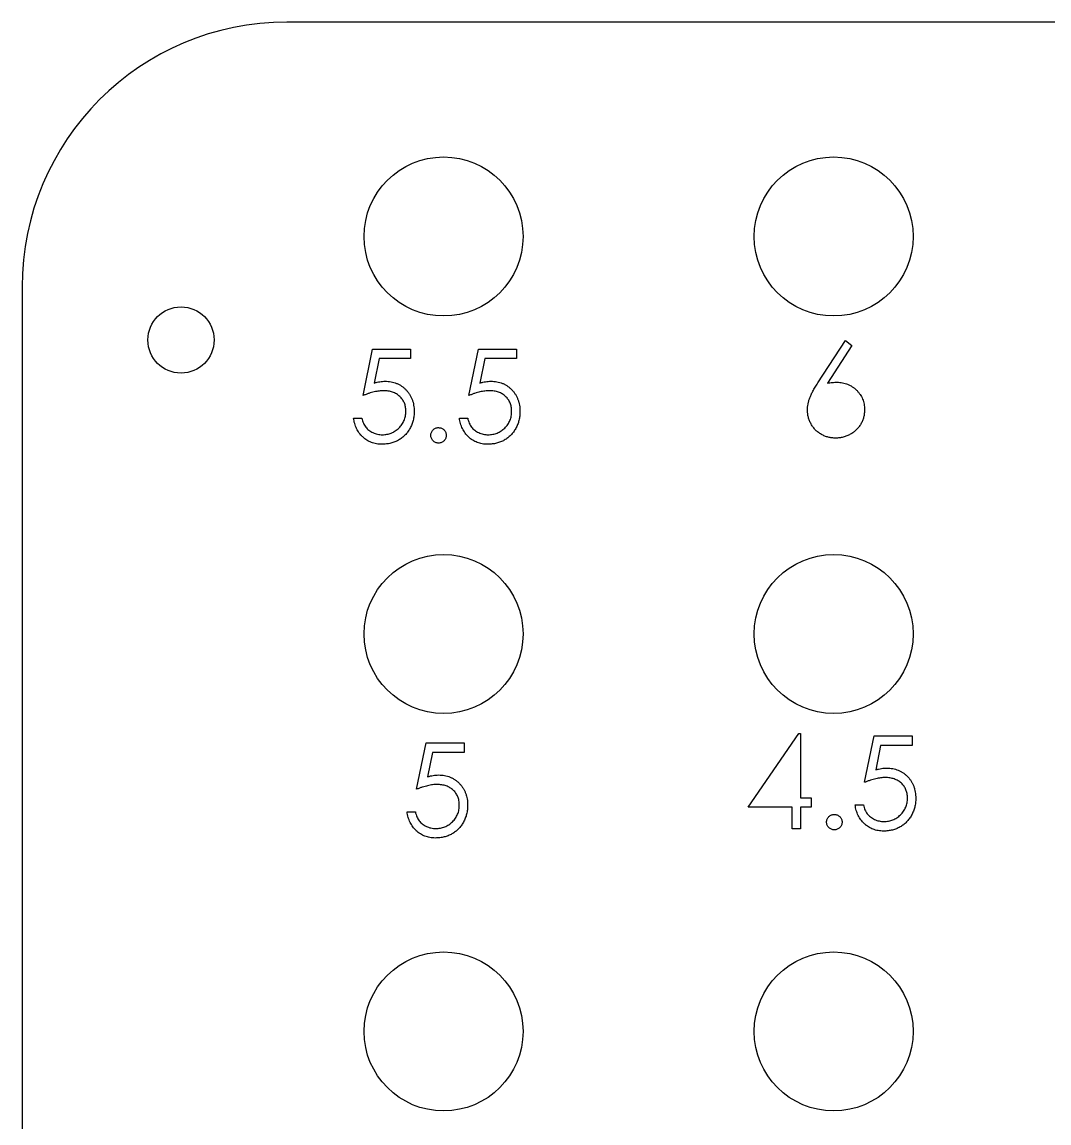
# Model space of a CAD drawing. Header units: millimetres. Extents: x -102 to 51, y -50 to 38.
# Drawn here: x -102.08 to -63.32, y -3.46 to 38.09 of the extents above; entities that cross this region are included whole.
import ezdxf

# ---------------------------------------------------------------- set-up
doc = ezdxf.new("R2010")
doc.units = ezdxf.units.MM

msp = doc.modelspace()

# ---------------------------------------------------------------- linework, layer by layer
at = {"color": 7, "linetype": 'Continuous', "lineweight": 25}
for p, q in [((41.371, 38.093), (-92.077, 38.093)), ((-102.077, 28.093), (-102.077, -40.133)), ((-72.043, 24.473), (-70.998, 26.07)), ((-70.756, 25.88), (-71.681, 24.466)), ((-70.998, 26.07), (-70.756, 25.88)), ((-89.207, 23.998), (-88.848, 25.748)), ((-88.848, 25.748), (-87.412, 25.748)), ((-88.602, 25.389), (-88.791, 24.469)), ((-87.412, 25.389), (-88.602, 25.389)), ((-87.412, 25.748), (-87.412, 25.389)), ((-85.213, 23.998), (-84.854, 25.748)), ((-84.854, 25.748), (-83.418, 25.748)), ((-84.609, 25.389), (-84.797, 24.469)), ((-83.418, 25.389), (-84.609, 25.389)), ((-83.418, 25.748), (-83.418, 25.389)), ((-89.566, 23.146), (-89.251, 23.146)), ((-85.572, 23.146), (-85.258, 23.146)), ((-74.673, 8.459), (-72.763, 11.241)), ((-72.763, 11.241), (-72.699, 11.241)), ((-72.699, 11.241), (-72.699, 8.818)), ((-87.188, 9.139), (-86.829, 10.889)), ((-86.829, 10.889), (-85.393, 10.889)), ((-85.393, 10.889), (-85.393, 10.53)), ((-70.276, 9.401), (-69.917, 11.151)), ((-69.917, 11.151), (-68.481, 11.151)), ((-68.481, 11.151), (-68.481, 10.792)), ((-86.584, 10.53), (-86.773, 9.609)), ((-85.393, 10.53), (-86.584, 10.53)), ((-69.672, 10.792), (-69.86, 9.872)), ((-68.481, 10.792), (-69.672, 10.792)), ((-72.699, 8.818), (-72.295, 8.818)), ((-72.295, 8.818), (-72.295, 8.459)), ((-73.013, 8.459), (-74.673, 8.459)), ((-73.013, 7.651), (-73.013, 8.459)), ((-72.295, 8.459), (-72.699, 8.459)), ((-72.699, 8.459), (-72.699, 7.651)), ((-70.635, 8.549), (-70.321, 8.549)), ((-87.547, 8.286), (-87.233, 8.286)), ((-72.699, 7.651), (-73.013, 7.651))]:
    msp.add_line(p, q, dxfattribs=at)
for centre, radius in [((-86.168, 30), 3), ((-71.446, 30), 3), ((-96.077, 26.093), 1.25), ((-86.168, 15), 3), ((-71.446, 15), 3), ((-86.168, 0), 3), ((-71.446, 0), 3)]:
    msp.add_circle(centre, radius, dxfattribs=at)
msp.add_arc((-92.077, 28.093), 10, 90, 180, dxfattribs=at)
for points, knots in [([(-88.791, 24.469), (-88.754, 24.479), (-88.682, 24.499), (-88.576, 24.521), (-88.475, 24.534), (-88.41, 24.536), (-88.379, 24.537)], [0, 0, 0, 0, 0.275068, 0.532901, 0.773973, 1, 1, 1, 1]), ([(-88.379, 24.537), (-88.34, 24.536), (-88.263, 24.534), (-88.15, 24.518), (-88.043, 24.493), (-87.941, 24.458), (-87.844, 24.413), (-87.753, 24.357), (-87.667, 24.291), (-87.587, 24.216), (-87.515, 24.133), (-87.451, 24.044), (-87.397, 23.949), (-87.353, 23.849), (-87.318, 23.743), (-87.295, 23.63), (-87.28, 23.513), (-87.278, 23.433), (-87.277, 23.392)], [0, 0, 0, 0, 0.065808, 0.129394, 0.190894, 0.251281, 0.310815, 0.370371, 0.430768, 0.492881, 0.555104, 0.616067, 0.677256, 0.73826, 0.800762, 0.864778, 0.931045, 1, 1, 1, 1]), ([(-84.797, 24.469), (-84.76, 24.479), (-84.688, 24.499), (-84.582, 24.521), (-84.482, 24.534), (-84.417, 24.536), (-84.385, 24.537)], [0, 0, 0, 0, 0.275068, 0.532901, 0.773973, 1, 1, 1, 1]), ([(-84.385, 24.537), (-84.346, 24.536), (-84.269, 24.534), (-84.157, 24.518), (-84.049, 24.493), (-83.947, 24.458), (-83.85, 24.413), (-83.76, 24.357), (-83.673, 24.291), (-83.594, 24.216), (-83.521, 24.133), (-83.457, 24.044), (-83.403, 23.949), (-83.36, 23.849), (-83.325, 23.743), (-83.302, 23.63), (-83.286, 23.513), (-83.284, 23.433), (-83.284, 23.392)], [0, 0, 0, 0, 0.065808, 0.129394, 0.190894, 0.251281, 0.310815, 0.370371, 0.430768, 0.492881, 0.555104, 0.616067, 0.677256, 0.73826, 0.800762, 0.864778, 0.931045, 1, 1, 1, 1]), ([(-88.435, 24.178), (-88.463, 24.177), (-88.519, 24.176), (-88.604, 24.167), (-88.695, 24.153), (-88.789, 24.133), (-88.888, 24.108), (-88.99, 24.077), (-89.097, 24.04), (-89.17, 24.012), (-89.207, 23.998)], [0, 0, 0, 0, 0.102203, 0.2110233, 0.3250997, 0.4465021, 0.5737877, 0.7089007, 0.8503579, 1, 1, 1, 1]), ([(-87.591, 23.405), (-87.592, 23.433), (-87.593, 23.488), (-87.604, 23.568), (-87.622, 23.645), (-87.647, 23.717), (-87.68, 23.785), (-87.719, 23.849), (-87.767, 23.909), (-87.821, 23.964), (-87.88, 24.015), (-87.945, 24.058), (-88.016, 24.095), (-88.09, 24.126), (-88.17, 24.149), (-88.254, 24.166), (-88.343, 24.176), (-88.404, 24.177), (-88.435, 24.178)], [0, 0, 0, 0, 0.065351, 0.127916, 0.18836, 0.247216, 0.30563, 0.36377, 0.422661, 0.482687, 0.5433, 0.604118, 0.664965, 0.727413, 0.791468, 0.858055, 0.927037, 1, 1, 1, 1]), ([(-84.442, 24.178), (-84.469, 24.177), (-84.525, 24.176), (-84.611, 24.167), (-84.701, 24.153), (-84.795, 24.133), (-84.894, 24.108), (-84.997, 24.077), (-85.104, 24.04), (-85.176, 24.012), (-85.213, 23.998)], [0, 0, 0, 0, 0.102203, 0.2110233, 0.3250997, 0.4465021, 0.5737877, 0.7089007, 0.8503579, 1, 1, 1, 1]), ([(-83.598, 23.405), (-83.598, 23.433), (-83.6, 23.488), (-83.61, 23.568), (-83.628, 23.645), (-83.654, 23.717), (-83.686, 23.785), (-83.726, 23.849), (-83.773, 23.909), (-83.827, 23.964), (-83.886, 24.015), (-83.952, 24.058), (-84.022, 24.095), (-84.096, 24.126), (-84.176, 24.149), (-84.26, 24.166), (-84.349, 24.176), (-84.41, 24.177), (-84.442, 24.178)], [0, 0, 0, 0, 0.065351, 0.127916, 0.18836, 0.247216, 0.30563, 0.36377, 0.422661, 0.482687, 0.5433, 0.604118, 0.664965, 0.727413, 0.791468, 0.858055, 0.927037, 1, 1, 1, 1]), ([(-72.434, 23.456), (-72.433, 23.492), (-72.431, 23.566), (-72.414, 23.677), (-72.387, 23.791), (-72.356, 23.888), (-72.324, 23.967), (-72.298, 24.031), (-72.265, 24.097), (-72.229, 24.167), (-72.188, 24.239), (-72.144, 24.314), (-72.095, 24.393), (-72.061, 24.445), (-72.043, 24.473)], [0, 0, 0, 0, 0.097818, 0.199726, 0.305276, 0.415811, 0.474472, 0.537274, 0.603657, 0.674299, 0.749834, 0.828598, 0.912378, 1, 1, 1, 1]), ([(-71.681, 24.466), (-71.62, 24.475), (-71.5, 24.494), (-71.378, 24.498), (-71.319, 24.499)], [0, 0, 0, 0, 0.5126593, 1, 1, 1, 1]), ([(-71.319, 24.499), (-71.283, 24.498), (-71.213, 24.496), (-71.11, 24.482), (-71.012, 24.459), (-70.917, 24.426), (-70.827, 24.383), (-70.74, 24.332), (-70.659, 24.27), (-70.581, 24.201), (-70.511, 24.124), (-70.449, 24.043), (-70.397, 23.957), (-70.354, 23.866), (-70.321, 23.771), (-70.297, 23.672), (-70.283, 23.568), (-70.281, 23.498), (-70.28, 23.462)], [0, 0, 0, 0, 0.065231, 0.128405, 0.190067, 0.250943, 0.311546, 0.372863, 0.435024, 0.499072, 0.563091, 0.62551, 0.68668, 0.747283, 0.808563, 0.870742, 0.934341, 1, 1, 1, 1]), ([(-87.277, 23.392), (-87.278, 23.363), (-87.279, 23.307), (-87.286, 23.222), (-87.299, 23.14), (-87.316, 23.059), (-87.339, 22.981), (-87.366, 22.904), (-87.399, 22.829), (-87.436, 22.756), (-87.477, 22.685), (-87.523, 22.62), (-87.571, 22.558), (-87.623, 22.5), (-87.68, 22.447), (-87.739, 22.398), (-87.802, 22.352), (-87.869, 22.312), (-87.938, 22.275), (-88.01, 22.245), (-88.085, 22.218), (-88.162, 22.196), (-88.242, 22.179), (-88.325, 22.168), (-88.411, 22.159), (-88.469, 22.159), (-88.498, 22.158)], [0, 0, 0, 0, 0.044014, 0.087434, 0.130118, 0.172554, 0.214555, 0.256298, 0.298438, 0.340849, 0.382715, 0.423924, 0.464246, 0.504074, 0.543862, 0.583567, 0.623094, 0.663229, 0.703551, 0.743938, 0.784541, 0.82575, 0.867757, 0.910745, 0.954914, 1, 1, 1, 1]), ([(-88.48, 22.517), (-88.45, 22.518), (-88.391, 22.52), (-88.304, 22.532), (-88.22, 22.551), (-88.14, 22.58), (-88.062, 22.615), (-87.989, 22.66), (-87.918, 22.711), (-87.852, 22.77), (-87.791, 22.835), (-87.737, 22.905), (-87.693, 22.979), (-87.655, 23.056), (-87.626, 23.138), (-87.606, 23.223), (-87.594, 23.313), (-87.592, 23.374), (-87.591, 23.405)], [0, 0, 0, 0, 0.064207, 0.126425, 0.18768, 0.248216, 0.308305, 0.369661, 0.431699, 0.495947, 0.559758, 0.622295, 0.683911, 0.745092, 0.80674, 0.869087, 0.93329, 1, 1, 1, 1]), ([(-83.284, 23.392), (-83.284, 23.363), (-83.286, 23.307), (-83.292, 23.222), (-83.305, 23.14), (-83.323, 23.059), (-83.345, 22.981), (-83.372, 22.904), (-83.406, 22.829), (-83.442, 22.756), (-83.484, 22.685), (-83.529, 22.62), (-83.578, 22.558), (-83.63, 22.5), (-83.686, 22.447), (-83.746, 22.398), (-83.808, 22.352), (-83.875, 22.312), (-83.944, 22.275), (-84.017, 22.245), (-84.091, 22.218), (-84.169, 22.196), (-84.249, 22.179), (-84.332, 22.168), (-84.417, 22.159), (-84.475, 22.159), (-84.504, 22.158)], [0, 0, 0, 0, 0.044014, 0.087434, 0.130118, 0.172554, 0.214555, 0.256298, 0.298438, 0.340849, 0.382715, 0.423924, 0.464246, 0.504074, 0.543862, 0.583567, 0.623094, 0.663229, 0.703551, 0.743938, 0.784541, 0.82575, 0.867757, 0.910745, 0.954914, 1, 1, 1, 1]), ([(-84.486, 22.517), (-84.456, 22.518), (-84.397, 22.52), (-84.31, 22.532), (-84.226, 22.551), (-84.146, 22.58), (-84.069, 22.615), (-83.996, 22.66), (-83.925, 22.711), (-83.858, 22.77), (-83.798, 22.835), (-83.744, 22.905), (-83.699, 22.979), (-83.661, 23.056), (-83.633, 23.138), (-83.612, 23.223), (-83.6, 23.313), (-83.598, 23.374), (-83.598, 23.405)], [0, 0, 0, 0, 0.064207, 0.126425, 0.18768, 0.248216, 0.308305, 0.369661, 0.431699, 0.495947, 0.559758, 0.622295, 0.683911, 0.745092, 0.80674, 0.869087, 0.93329, 1, 1, 1, 1]), ([(-71.374, 22.39), (-71.421, 22.392), (-71.515, 22.395), (-71.652, 22.422), (-71.784, 22.465), (-71.909, 22.526), (-72.025, 22.602), (-72.13, 22.693), (-72.221, 22.798), (-72.297, 22.917), (-72.357, 23.044), (-72.402, 23.177), (-72.429, 23.315), (-72.432, 23.409), (-72.434, 23.456)], [0, 0, 0, 0, 0.084335, 0.167052, 0.249566, 0.33274, 0.415915, 0.497828, 0.580373, 0.6646, 0.749467, 0.83251, 0.915639, 1, 1, 1, 1]), ([(-70.28, 23.462), (-70.282, 23.413), (-70.285, 23.317), (-70.312, 23.176), (-70.356, 23.043), (-70.418, 22.918), (-70.495, 22.802), (-70.589, 22.699), (-70.696, 22.607), (-70.818, 22.531), (-70.948, 22.468), (-71.086, 22.423), (-71.228, 22.395), (-71.325, 22.392), (-71.374, 22.39)], [0, 0, 0, 0, 0.085948, 0.169125, 0.250399, 0.33229, 0.413364, 0.494172, 0.576022, 0.660757, 0.745783, 0.830044, 0.914028, 1, 1, 1, 1]), ([(-88.498, 22.158), (-88.533, 22.159), (-88.601, 22.16), (-88.702, 22.175), (-88.799, 22.195), (-88.891, 22.226), (-88.979, 22.264), (-89.062, 22.313), (-89.143, 22.368), (-89.218, 22.432), (-89.287, 22.503), (-89.349, 22.58), (-89.404, 22.662), (-89.451, 22.749), (-89.492, 22.841), (-89.524, 22.938), (-89.549, 23.04), (-89.56, 23.11), (-89.566, 23.146)], [0, 0, 0, 0, 0.065421, 0.128708, 0.190236, 0.250724, 0.310637, 0.370766, 0.431615, 0.493523, 0.555883, 0.617342, 0.678668, 0.740711, 0.802985, 0.866803, 0.932347, 1, 1, 1, 1]), ([(-89.251, 23.146), (-89.244, 23.112), (-89.229, 23.048), (-89.196, 22.958), (-89.156, 22.878), (-89.109, 22.806), (-89.052, 22.744), (-88.988, 22.688), (-88.916, 22.638), (-88.835, 22.596), (-88.75, 22.56), (-88.662, 22.537), (-88.571, 22.52), (-88.51, 22.518), (-88.48, 22.517)], [0, 0, 0, 0, 0.094687, 0.181994, 0.264377, 0.34218, 0.418618, 0.496509, 0.577369, 0.661511, 0.746733, 0.831258, 0.915206, 1, 1, 1, 1]), ([(-84.504, 22.158), (-84.539, 22.159), (-84.608, 22.16), (-84.708, 22.175), (-84.805, 22.195), (-84.897, 22.226), (-84.985, 22.264), (-85.069, 22.313), (-85.149, 22.368), (-85.224, 22.432), (-85.293, 22.503), (-85.355, 22.58), (-85.41, 22.662), (-85.458, 22.749), (-85.498, 22.841), (-85.53, 22.938), (-85.556, 23.04), (-85.566, 23.11), (-85.572, 23.146)], [0, 0, 0, 0, 0.065421, 0.128708, 0.190236, 0.250724, 0.310637, 0.370766, 0.431615, 0.493523, 0.555883, 0.617342, 0.678668, 0.740711, 0.802985, 0.866803, 0.932347, 1, 1, 1, 1]), ([(-85.258, 23.146), (-85.25, 23.112), (-85.235, 23.048), (-85.203, 22.958), (-85.163, 22.878), (-85.115, 22.806), (-85.059, 22.744), (-84.994, 22.688), (-84.922, 22.638), (-84.842, 22.596), (-84.757, 22.56), (-84.668, 22.537), (-84.578, 22.52), (-84.517, 22.518), (-84.486, 22.517)], [0, 0, 0, 0, 0.094687, 0.181994, 0.264377, 0.34218, 0.418618, 0.496509, 0.577369, 0.661511, 0.746733, 0.831258, 0.915206, 1, 1, 1, 1]), ([(-86.649, 22.495), (-86.648, 22.515), (-86.646, 22.553), (-86.629, 22.608), (-86.602, 22.659), (-86.565, 22.703), (-86.52, 22.74), (-86.47, 22.767), (-86.415, 22.783), (-86.377, 22.786), (-86.357, 22.787)], [0, 0, 0, 0, 0.129097, 0.252046, 0.373905, 0.5010378, 0.6281707, 0.7513765, 0.872426, 1, 1, 1, 1]), ([(-86.357, 22.203), (-86.377, 22.204), (-86.415, 22.206), (-86.47, 22.224), (-86.52, 22.25), (-86.565, 22.288), (-86.601, 22.333), (-86.629, 22.383), (-86.646, 22.438), (-86.648, 22.476), (-86.649, 22.495)], [0, 0, 0, 0, 0.127757, 0.249414, 0.372796, 0.500111, 0.62861, 0.750643, 0.873768, 1, 1, 1, 1]), ([(-86.357, 22.787), (-86.338, 22.785), (-86.3, 22.783), (-86.244, 22.768), (-86.194, 22.74), (-86.15, 22.703), (-86.113, 22.658), (-86.084, 22.609), (-86.069, 22.553), (-86.067, 22.515), (-86.066, 22.495)], [0, 0, 0, 0, 0.127519, 0.249986, 0.371792, 0.49887, 0.625948, 0.748492, 0.870959, 1, 1, 1, 1]), ([(-86.066, 22.495), (-86.067, 22.476), (-86.069, 22.438), (-86.084, 22.382), (-86.113, 22.333), (-86.15, 22.288), (-86.194, 22.251), (-86.244, 22.223), (-86.299, 22.207), (-86.338, 22.204), (-86.357, 22.203)], [0, 0, 0, 0, 0.126178, 0.248821, 0.37154, 0.499984, 0.627244, 0.749226, 0.872298, 1, 1, 1, 1]), ([(-86.773, 9.609), (-86.735, 9.62), (-86.664, 9.64), (-86.558, 9.662), (-86.457, 9.675), (-86.392, 9.677), (-86.36, 9.677)], [0, 0, 0, 0, 0.275068, 0.532901, 0.773973, 1, 1, 1, 1]), ([(-86.36, 9.677), (-86.321, 9.677), (-86.244, 9.675), (-86.132, 9.659), (-86.025, 9.634), (-85.923, 9.599), (-85.826, 9.554), (-85.735, 9.498), (-85.649, 9.432), (-85.569, 9.357), (-85.496, 9.274), (-85.432, 9.185), (-85.378, 9.09), (-85.335, 8.989), (-85.3, 8.883), (-85.277, 8.771), (-85.261, 8.654), (-85.26, 8.574), (-85.259, 8.533)], [0, 0, 0, 0, 0.065808, 0.129394, 0.190894, 0.251281, 0.310815, 0.370371, 0.430768, 0.492881, 0.555104, 0.616067, 0.677256, 0.73826, 0.800762, 0.864778, 0.931045, 1, 1, 1, 1]), ([(-69.505, 9.581), (-69.532, 9.58), (-69.588, 9.579), (-69.674, 9.57), (-69.764, 9.556), (-69.858, 9.537), (-69.957, 9.511), (-70.06, 9.48), (-70.167, 9.443), (-70.239, 9.416), (-70.276, 9.401)], [0, 0, 0, 0, 0.102203, 0.211023, 0.3251, 0.446502, 0.573788, 0.708901, 0.850358, 1, 1, 1, 1]), ([(-69.86, 9.872), (-69.823, 9.882), (-69.751, 9.902), (-69.645, 9.924), (-69.545, 9.937), (-69.48, 9.939), (-69.448, 9.94)], [0, 0, 0, 0, 0.275068, 0.532901, 0.773973, 1, 1, 1, 1]), ([(-68.661, 8.808), (-68.661, 8.836), (-68.663, 8.891), (-68.673, 8.972), (-68.691, 9.048), (-68.717, 9.12), (-68.749, 9.188), (-68.789, 9.253), (-68.836, 9.312), (-68.89, 9.367), (-68.949, 9.418), (-69.015, 9.462), (-69.085, 9.498), (-69.159, 9.529), (-69.239, 9.552), (-69.323, 9.569), (-69.412, 9.579), (-69.473, 9.58), (-69.505, 9.581)], [0, 0, 0, 0, 0.065351, 0.127916, 0.18836, 0.247216, 0.30563, 0.36377, 0.422661, 0.482687, 0.5433, 0.604118, 0.664965, 0.727413, 0.791468, 0.858055, 0.927037, 1, 1, 1, 1]), ([(-69.448, 9.94), (-69.409, 9.939), (-69.332, 9.937), (-69.22, 9.921), (-69.112, 9.896), (-69.01, 9.861), (-68.913, 9.816), (-68.823, 9.76), (-68.736, 9.695), (-68.657, 9.619), (-68.584, 9.536), (-68.52, 9.447), (-68.466, 9.353), (-68.423, 9.252), (-68.388, 9.146), (-68.365, 9.034), (-68.349, 8.916), (-68.347, 8.836), (-68.347, 8.795)], [0, 0, 0, 0, 0.0658076, 0.1293943, 0.1908941, 0.2512811, 0.310815, 0.370371, 0.4307683, 0.4928813, 0.5551039, 0.6160671, 0.677256, 0.7382598, 0.8007621, 0.8647776, 0.9310453, 1, 1, 1, 1]), ([(-86.417, 9.319), (-86.444, 9.318), (-86.5, 9.317), (-86.586, 9.308), (-86.676, 9.294), (-86.771, 9.274), (-86.869, 9.248), (-86.972, 9.218), (-87.079, 9.181), (-87.151, 9.153), (-87.188, 9.139)], [0, 0, 0, 0, 0.102203, 0.211023, 0.3251, 0.446502, 0.573788, 0.708901, 0.850358, 1, 1, 1, 1]), ([(-85.573, 8.546), (-85.574, 8.574), (-85.575, 8.629), (-85.585, 8.709), (-85.604, 8.785), (-85.629, 8.858), (-85.661, 8.926), (-85.701, 8.99), (-85.748, 9.05), (-85.802, 9.105), (-85.862, 9.156), (-85.927, 9.199), (-85.997, 9.236), (-86.071, 9.267), (-86.151, 9.29), (-86.236, 9.307), (-86.325, 9.316), (-86.386, 9.318), (-86.417, 9.319)], [0, 0, 0, 0, 0.065351, 0.127916, 0.18836, 0.247216, 0.30563, 0.36377, 0.422661, 0.482687, 0.5433, 0.604118, 0.664965, 0.727413, 0.791468, 0.858055, 0.927037, 1, 1, 1, 1]), ([(-68.347, 8.795), (-68.347, 8.766), (-68.349, 8.71), (-68.355, 8.626), (-68.368, 8.543), (-68.386, 8.463), (-68.408, 8.384), (-68.435, 8.307), (-68.469, 8.232), (-68.505, 8.159), (-68.547, 8.089), (-68.592, 8.023), (-68.641, 7.961), (-68.693, 7.903), (-68.749, 7.85), (-68.809, 7.801), (-68.871, 7.755), (-68.938, 7.715), (-69.007, 7.678), (-69.08, 7.648), (-69.154, 7.621), (-69.232, 7.599), (-69.312, 7.582), (-69.395, 7.571), (-69.48, 7.562), (-69.538, 7.562), (-69.567, 7.562)], [0, 0, 0, 0, 0.044014, 0.087434, 0.130118, 0.172554, 0.214555, 0.256298, 0.298438, 0.340849, 0.382715, 0.423924, 0.464246, 0.504074, 0.543862, 0.583567, 0.623094, 0.663229, 0.703551, 0.743938, 0.784541, 0.82575, 0.867757, 0.910745, 0.954914, 1, 1, 1, 1]), ([(-69.549, 7.921), (-69.519, 7.922), (-69.46, 7.923), (-69.373, 7.936), (-69.289, 7.955), (-69.209, 7.983), (-69.132, 8.018), (-69.059, 8.063), (-68.988, 8.114), (-68.921, 8.173), (-68.861, 8.238), (-68.807, 8.308), (-68.762, 8.382), (-68.724, 8.459), (-68.696, 8.541), (-68.675, 8.627), (-68.663, 8.716), (-68.661, 8.777), (-68.661, 8.808)], [0, 0, 0, 0, 0.064207, 0.126425, 0.18768, 0.248216, 0.308305, 0.369661, 0.431699, 0.495947, 0.559758, 0.622295, 0.683911, 0.745092, 0.80674, 0.869087, 0.93329, 1, 1, 1, 1]), ([(-85.259, 8.533), (-85.259, 8.504), (-85.261, 8.447), (-85.267, 8.363), (-85.28, 8.281), (-85.298, 8.2), (-85.32, 8.122), (-85.348, 8.045), (-85.381, 7.97), (-85.418, 7.897), (-85.459, 7.826), (-85.505, 7.761), (-85.553, 7.699), (-85.605, 7.641), (-85.661, 7.587), (-85.721, 7.539), (-85.784, 7.493), (-85.85, 7.453), (-85.919, 7.416), (-85.992, 7.386), (-86.067, 7.358), (-86.144, 7.337), (-86.224, 7.32), (-86.307, 7.308), (-86.392, 7.3), (-86.45, 7.3), (-86.479, 7.299)], [0, 0, 0, 0, 0.0440145, 0.0874341, 0.1301184, 0.1725537, 0.2145548, 0.2562981, 0.2984382, 0.340849, 0.3827152, 0.423924, 0.4642462, 0.5040737, 0.5438619, 0.5835667, 0.6230943, 0.6632291, 0.7035513, 0.7439379, 0.7845413, 0.8257501, 0.8677574, 0.9107452, 0.9549144, 1, 1, 1, 1]), ([(-86.461, 7.658), (-86.431, 7.659), (-86.372, 7.661), (-86.285, 7.673), (-86.202, 7.692), (-86.122, 7.721), (-86.044, 7.756), (-85.971, 7.801), (-85.9, 7.852), (-85.834, 7.911), (-85.773, 7.976), (-85.719, 8.045), (-85.674, 8.12), (-85.636, 8.197), (-85.608, 8.279), (-85.587, 8.364), (-85.575, 8.454), (-85.574, 8.515), (-85.573, 8.546)], [0, 0, 0, 0, 0.064207, 0.126425, 0.18768, 0.248216, 0.308305, 0.369661, 0.431699, 0.495947, 0.559758, 0.622295, 0.683911, 0.745092, 0.80674, 0.869087, 0.93329, 1, 1, 1, 1]), ([(-69.567, 7.562), (-69.602, 7.562), (-69.671, 7.564), (-69.771, 7.578), (-69.868, 7.598), (-69.96, 7.629), (-70.048, 7.667), (-70.132, 7.716), (-70.212, 7.771), (-70.287, 7.836), (-70.356, 7.907), (-70.418, 7.984), (-70.473, 8.065), (-70.521, 8.152), (-70.561, 8.244), (-70.593, 8.341), (-70.619, 8.443), (-70.629, 8.513), (-70.635, 8.549)], [0, 0, 0, 0, 0.065421, 0.128708, 0.190236, 0.250724, 0.310637, 0.370766, 0.431615, 0.493523, 0.555883, 0.617342, 0.678668, 0.740711, 0.802985, 0.866803, 0.932347, 1, 1, 1, 1]), ([(-70.321, 8.549), (-70.313, 8.516), (-70.298, 8.451), (-70.266, 8.361), (-70.226, 8.281), (-70.178, 8.209), (-70.122, 8.147), (-70.057, 8.091), (-69.985, 8.041), (-69.905, 7.999), (-69.82, 7.964), (-69.731, 7.94), (-69.641, 7.923), (-69.58, 7.922), (-69.549, 7.921)], [0, 0, 0, 0, 0.094687, 0.181994, 0.264377, 0.34218, 0.418618, 0.496509, 0.577369, 0.661511, 0.746733, 0.831258, 0.915206, 1, 1, 1, 1]), ([(-86.479, 7.299), (-86.514, 7.3), (-86.583, 7.301), (-86.683, 7.316), (-86.78, 7.336), (-86.872, 7.367), (-86.961, 7.405), (-87.044, 7.453), (-87.125, 7.508), (-87.199, 7.573), (-87.268, 7.644), (-87.33, 7.721), (-87.385, 7.803), (-87.433, 7.89), (-87.473, 7.982), (-87.505, 8.079), (-87.531, 8.181), (-87.542, 8.251), (-87.547, 8.286)], [0, 0, 0, 0, 0.065421, 0.128708, 0.190236, 0.250724, 0.310637, 0.370766, 0.431615, 0.493523, 0.555883, 0.617342, 0.678668, 0.740711, 0.802985, 0.866803, 0.932347, 1, 1, 1, 1]), ([(-87.233, 8.286), (-87.225, 8.253), (-87.211, 8.189), (-87.178, 8.099), (-87.138, 8.018), (-87.091, 7.947), (-87.034, 7.885), (-86.97, 7.829), (-86.897, 7.779), (-86.817, 7.737), (-86.732, 7.701), (-86.643, 7.677), (-86.553, 7.661), (-86.492, 7.659), (-86.461, 7.658)], [0, 0, 0, 0, 0.094687, 0.181994, 0.264377, 0.34218, 0.418618, 0.496509, 0.577369, 0.661511, 0.746733, 0.831258, 0.915206, 1, 1, 1, 1]), ([(-71.712, 7.898), (-71.711, 7.918), (-71.709, 7.957), (-71.692, 8.012), (-71.665, 8.062), (-71.628, 8.106), (-71.583, 8.144), (-71.533, 8.171), (-71.478, 8.187), (-71.44, 8.189), (-71.42, 8.19)], [0, 0, 0, 0, 0.129097, 0.252046, 0.373905, 0.501038, 0.628171, 0.751376, 0.872426, 1, 1, 1, 1]), ([(-71.42, 7.607), (-71.44, 7.608), (-71.478, 7.61), (-71.533, 7.627), (-71.583, 7.654), (-71.628, 7.691), (-71.664, 7.736), (-71.692, 7.786), (-71.709, 7.841), (-71.711, 7.879), (-71.712, 7.898)], [0, 0, 0, 0, 0.127757, 0.249414, 0.372796, 0.500111, 0.62861, 0.750643, 0.873768, 1, 1, 1, 1]), ([(-71.42, 8.19), (-71.401, 8.189), (-71.363, 8.186), (-71.307, 8.171), (-71.257, 8.143), (-71.213, 8.106), (-71.176, 8.062), (-71.147, 8.012), (-71.132, 7.956), (-71.13, 7.918), (-71.129, 7.898)], [0, 0, 0, 0, 0.127519, 0.249986, 0.371792, 0.49887, 0.625948, 0.748492, 0.870959, 1, 1, 1, 1]), ([(-71.129, 7.898), (-71.13, 7.879), (-71.132, 7.841), (-71.147, 7.786), (-71.176, 7.736), (-71.213, 7.691), (-71.257, 7.654), (-71.307, 7.626), (-71.362, 7.61), (-71.401, 7.608), (-71.42, 7.607)], [0, 0, 0, 0, 0.1261777, 0.2488206, 0.37154, 0.4999837, 0.6272442, 0.7492255, 0.872298, 1, 1, 1, 1])]:
    msp.add_open_spline(points, degree=3, knots=knots, dxfattribs=at)

doc.saveas('drawing.dxf')
